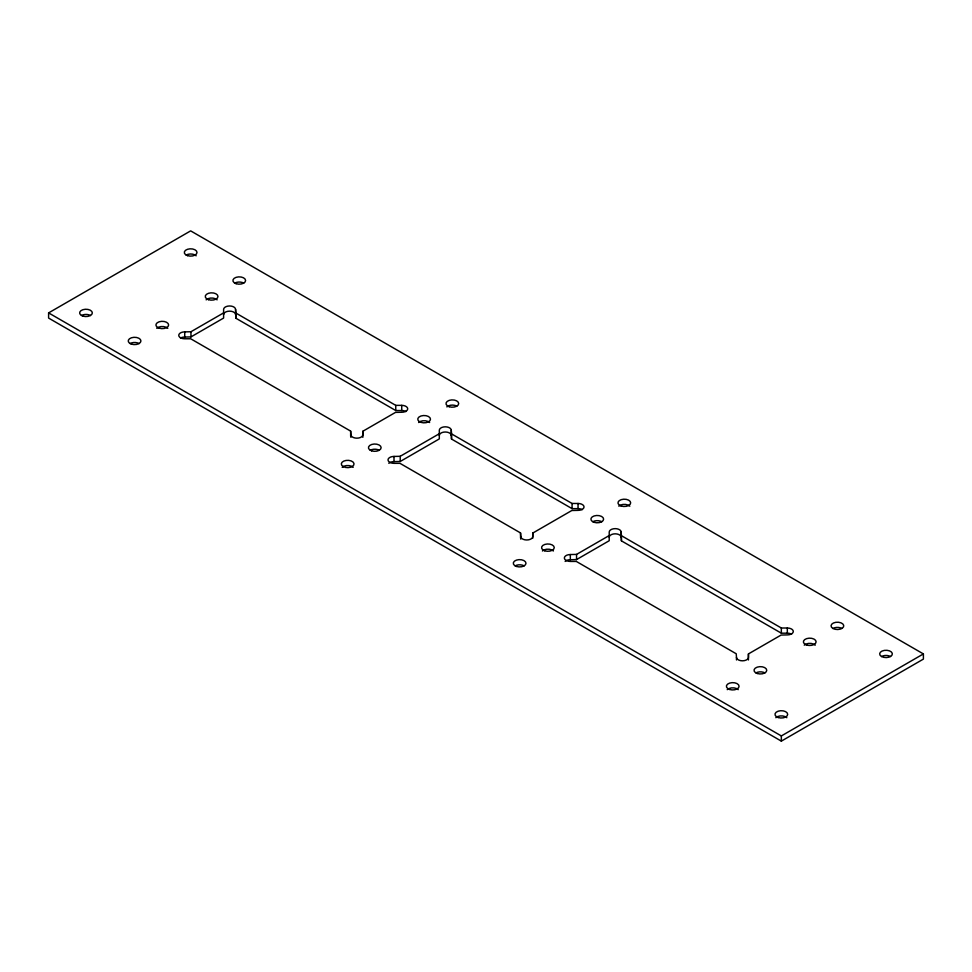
<?xml version="1.0" encoding="UTF-8"?>
<svg xmlns="http://www.w3.org/2000/svg" width="972" height="972" viewBox="0 0 972 972"><rect width="100%" height="100%" fill="white"/><g stroke="black" fill="none" stroke-linecap="round" stroke-linejoin="round"><path stroke-width="1.46" d="M180.5 338.062A5.978 3.451 0 0 1 184.729 337.053L190.949 336.92L223.609 318.063L223.609 309.424A5.978 3.451 0 0 1 229.586 305.973A5.978 3.451 0 0 1 235.576 309.424L235.807 313.02L395.75 405.36L401.728 405.36A5.978 3.451 0 0 1 407.705 408.811A5.978 3.451 0 0 1 401.728 412.262L395.507 412.395L362.848 431.252L362.848 434.715A5.978 3.451 0 0 1 356.87 438.165A5.978 3.451 0 0 1 350.88 434.715L350.649 431.118L190.706 338.778L184.729 338.778A5.978 3.451 0 0 1 178.751 335.328A5.978 3.451 0 0 1 184.729 331.877L190.949 331.744L223.609 312.887M388.824 463.34A5.978 3.451 0 0 1 394 461.615L400.221 461.481L439.308 438.907L439.308 430.28A5.978 3.451 0 0 1 445.298 426.817A5.978 3.451 0 0 1 451.275 430.28L451.506 433.864L572.071 503.472L578.048 503.472A5.978 3.451 0 0 1 584.026 506.922A5.978 3.451 0 0 1 578.048 510.373L571.828 510.507L532.741 533.081L532.741 536.532A5.978 3.451 0 0 1 526.751 539.982A5.978 3.451 0 0 1 520.773 536.532L520.542 532.948L399.978 463.34L394 463.34A5.978 3.451 0 0 1 388.022 459.89A5.978 3.451 0 0 1 394 456.439L400.221 456.293L439.308 433.731M565.157 561.439A5.978 3.451 0 0 1 570.333 559.714L576.554 559.58L609.213 540.724L609.213 532.085A5.978 3.451 0 0 1 615.203 528.634A5.978 3.451 0 0 1 621.181 532.085L621.412 535.681L781.342 628.009L787.32 628.009A5.978 3.451 0 0 1 793.298 631.46A5.978 3.451 0 0 1 787.32 634.91L781.099 635.056L748.44 653.913L748.44 657.364A5.978 3.451 0 0 1 742.462 660.814A5.978 3.451 0 0 1 736.472 657.364L736.241 653.779L576.323 561.439L570.333 561.439A5.978 3.451 0 0 1 564.355 557.989A5.978 3.451 0 0 1 570.333 554.538L576.554 554.405L609.213 535.548M48.6 312.899L190.658 230.874L923.4 653.925L923.4 659.101L781.342 741.126L48.6 318.075L48.6 312.899L781.342 735.938L923.4 653.925M235.576 309.424L235.807 318.196L395.75 410.536L401.728 410.536A5.978 3.451 0 0 1 405.956 411.545M451.275 430.28L451.506 439.04L572.071 508.648L578.048 508.648A5.978 3.451 0 0 1 582.277 509.656M621.181 532.085L621.412 540.857L781.342 633.185L787.32 633.185A5.978 3.451 0 0 1 791.548 634.206M787.32 628.009L787.32 633.185M781.342 628.009L781.342 633.185M781.342 735.938L781.342 741.126M748.44 653.913L748.44 659.952M736.472 657.364L736.472 659.952M621.412 535.681L621.412 540.857M578.048 503.472L578.048 508.648M576.554 554.405L576.554 559.58M572.071 503.472L572.071 508.648M570.333 554.538L570.333 559.714M532.741 533.081L532.741 538.257M520.773 536.532L520.773 539.12M520.542 532.948L520.542 538.124M451.506 433.864L451.506 439.04M401.728 405.36L401.728 410.536M400.221 456.293L400.221 461.481M395.75 405.36L395.75 410.536M394 456.439L394 461.615M362.848 431.252L362.848 437.303M350.88 434.715L350.88 437.303M350.649 431.118L350.649 436.294M235.807 313.02L235.807 318.196M190.949 331.744L190.949 336.92M184.729 331.877L184.729 337.053M223.609 314.612A5.978 3.451 0 0 1 229.586 311.149A5.978 3.451 0 0 1 235.576 314.612M439.308 435.456A5.978 3.451 0 0 1 445.298 432.005A5.978 3.451 0 0 1 451.275 435.456M609.213 537.273A5.978 3.451 0 0 1 615.203 533.822A5.978 3.451 0 0 1 621.181 537.273M515.16 565.862A6.342 3.657 0 0 1 524.127 565.862M542.425 550.978A6.342 3.657 0 0 1 553.408 550.978M592.774 521.721A6.342 3.657 0 0 1 601.753 521.721M618.824 506.181A6.342 3.657 0 0 1 629.82 506.181M755.924 672.903A6.342 3.657 0 0 1 764.891 672.903M775.838 717.701A6.342 3.657 0 0 1 786.834 717.701M727.238 689.646A6.342 3.657 0 0 1 738.234 689.646M881.531 656.513A6.342 3.657 0 0 0 892.138 654.873A6.342 3.657 0 0 0 884.374 650.389A6.342 3.657 0 0 0 881.531 656.513A6.342 3.657 0 0 1 890.498 656.513M832.931 628.459A6.342 3.657 0 0 0 843.538 626.806A6.342 3.657 0 0 0 835.774 622.323A6.342 3.657 0 0 0 832.931 628.459A6.342 3.657 0 0 1 841.898 628.459M804.269 645.165A6.342 3.657 0 0 1 815.253 645.165M342.18 467.338A6.342 3.657 0 0 1 353.176 467.338M370.308 450.267A6.342 3.657 0 0 1 379.274 450.267M418.64 422.528A6.342 3.657 0 0 1 429.636 422.528M446.865 406.904A6.342 3.657 0 0 1 456.84 406.138M130.102 343.541A6.342 3.657 0 0 1 139.069 343.541M156.784 328.329A6.342 3.657 0 0 1 167.779 328.329M206.137 299.838A6.342 3.657 0 0 1 217.12 299.838M234.774 283.107A6.342 3.657 0 0 1 243.753 283.107M81.502 315.487A6.342 3.657 0 0 1 90.469 315.487M186.174 255.053A6.342 3.657 0 0 1 196.162 255.806M729.571 689.464A6.342 3.657 0 0 0 739.085 686.293A6.342 3.657 0 0 0 729.571 683.122A6.342 3.657 0 0 0 729.571 689.464M82.814 316.07A6.342 3.657 0 0 0 92.328 312.899A6.342 3.657 0 0 0 82.814 309.728A6.342 3.657 0 0 0 82.814 316.07M159.104 328.147A6.342 3.657 0 0 0 168.618 324.976A6.342 3.657 0 0 0 159.104 321.805A6.342 3.657 0 0 0 159.104 328.147M187.487 255.636A6.342 3.657 0 0 0 197 252.465A6.342 3.657 0 0 0 187.487 249.294A6.342 3.657 0 0 0 187.487 255.636M449.185 406.721A6.342 3.657 0 0 0 458.699 403.55A6.342 3.657 0 0 0 449.185 400.379A6.342 3.657 0 0 0 449.185 406.721M778.171 717.53A6.342 3.657 0 0 0 787.684 714.359A6.342 3.657 0 0 0 778.171 711.188A6.342 3.657 0 0 0 778.171 717.53M621.157 506.011A6.342 3.657 0 0 0 630.67 502.84A6.342 3.657 0 0 0 621.157 499.669A6.342 3.657 0 0 0 621.157 506.011M343.189 466.572A6.342 3.657 0 0 0 353.808 464.932A6.342 3.657 0 0 0 346.032 460.449A6.342 3.657 0 0 0 343.189 466.572M516.472 566.445A6.342 3.657 0 0 0 525.986 563.274A6.342 3.657 0 0 0 516.472 560.103A6.342 3.657 0 0 0 516.472 566.445M131.414 344.124A6.342 3.657 0 0 0 140.928 340.953A6.342 3.657 0 0 0 131.414 337.782A6.342 3.657 0 0 0 131.414 344.124M236.087 283.69A6.342 3.657 0 0 0 245.6 280.519A6.342 3.657 0 0 0 236.087 277.348A6.342 3.657 0 0 0 236.087 283.69M371.62 450.838A6.342 3.657 0 0 0 381.133 447.667A6.342 3.657 0 0 0 371.62 444.496A6.342 3.657 0 0 0 371.62 450.838M420.961 422.358A6.342 3.657 0 0 0 430.475 419.175A6.342 3.657 0 0 0 420.961 416.004A6.342 3.657 0 0 0 420.961 422.358M806.59 644.995A6.342 3.657 0 0 0 816.103 641.824A6.342 3.657 0 0 0 806.59 638.64A6.342 3.657 0 0 0 806.59 644.995M757.237 673.487A6.342 3.657 0 0 0 766.75 670.303A6.342 3.657 0 0 0 757.237 667.132A6.342 3.657 0 0 0 757.237 673.487M208.458 299.668A6.342 3.657 0 0 0 217.971 296.484A6.342 3.657 0 0 0 208.458 293.313A6.342 3.657 0 0 0 208.458 299.668M594.086 522.304A6.342 3.657 0 0 0 603.612 519.133A6.342 3.657 0 0 0 594.086 515.962A6.342 3.657 0 0 0 594.086 522.304M544.745 550.796A6.342 3.657 0 0 0 554.259 547.625A6.342 3.657 0 0 0 544.745 544.454A6.342 3.657 0 0 0 544.745 550.796"/></g></svg>
